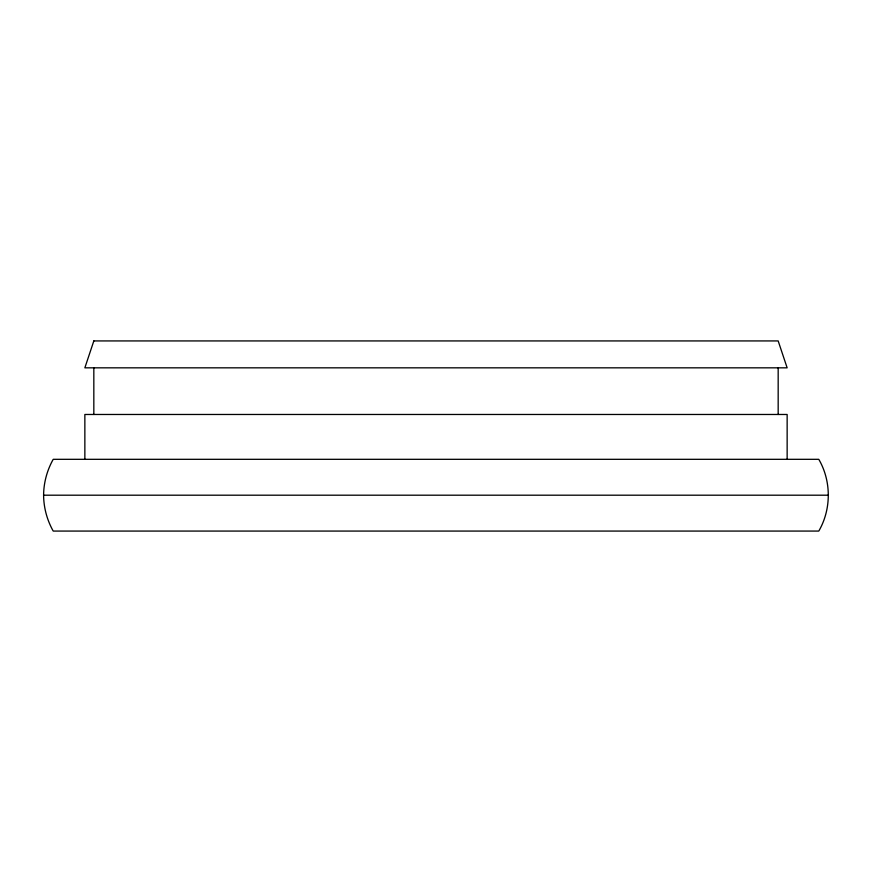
<?xml version="1.0" encoding="UTF-8"?>
<svg xmlns="http://www.w3.org/2000/svg" width="872" height="872" viewBox="0 0 872 872"><rect width="100%" height="100%" fill="white"/><g stroke="black" fill="none" stroke-linecap="round" stroke-linejoin="round"><path stroke-width="1.31" d="M43.6 495.198C43.698 482.652 47.077 470.259 53.214 459.315L818.786 459.315C831.441 481.093 831.441 509.303 818.786 531.07L53.214 531.07C47.077 520.137 43.698 507.744 43.6 495.198L828.4 495.198M787.144 459.315L787.144 414.473L84.856 414.473L84.856 459.315M778.173 367.831L778.173 414.473M93.827 367.831L93.827 414.473M93.827 340.93L84.856 367.831L787.144 367.831L778.173 340.93L93.827 340.93"/></g></svg>
